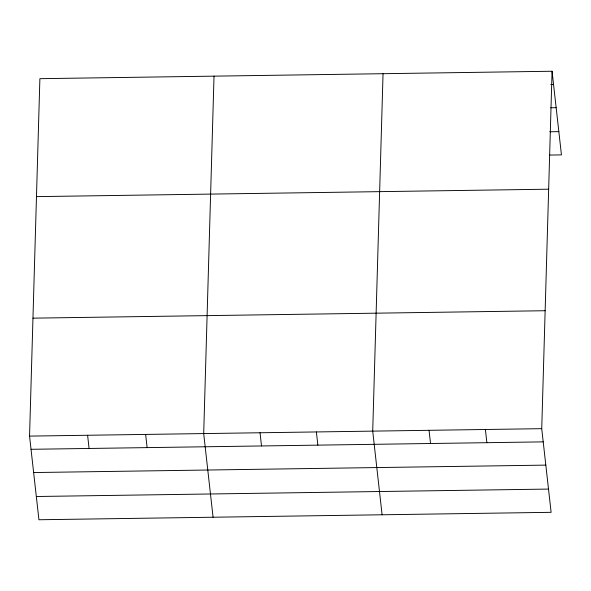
<?xml version="1.0" encoding="UTF-8"?>
<svg xmlns="http://www.w3.org/2000/svg" width="591" height="591" viewBox="0 0 591 591"><rect width="100%" height="100%" fill="white"/><g stroke="black" fill="none" stroke-linecap="round" stroke-linejoin="round"><path stroke-width="0.89" d="M552.068 71.245L541.733 428.674L551.115 512.323L38.932 519.755L29.55 436.106L39.885 78.677L552.068 71.245L561.45 154.894L549.637 155.064M214.023 76.15L203.696 433.58L213.078 517.228M383.049 73.698L372.714 431.127L382.096 514.776M550.819 84.476L553.545 84.432M550.701 107.769L556.153 107.688M549.756 131.771L558.842 131.645M36.472 196.626L548.655 189.194M32.963 318.157L545.146 310.726M29.55 436.106L541.733 428.674M31.027 449.3L543.218 441.869M33.635 472.549L545.825 465.117M36.324 496.506L548.507 489.075M485.396 429.494L486.873 442.689M429.051 430.314L430.536 443.501M316.377 431.947L317.855 445.134M260.033 432.767L261.51 445.954M145.645 434.422L147.122 447.616M87.601 435.264L89.078 448.458"/></g></svg>
